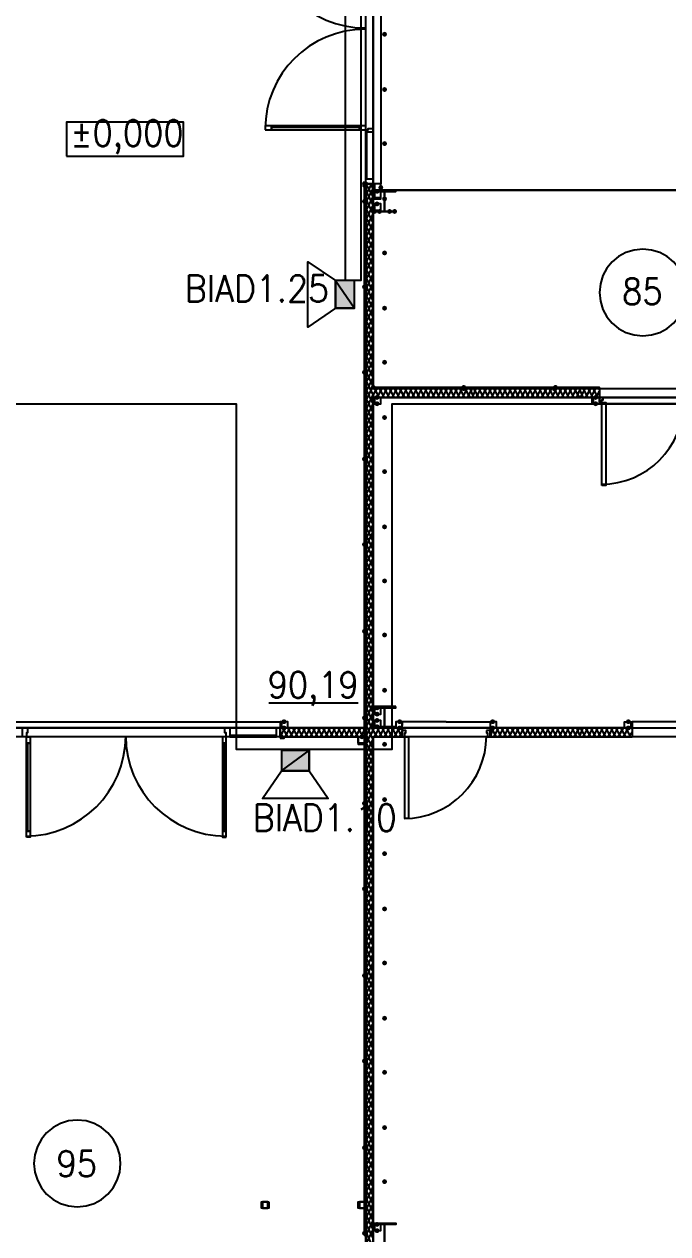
# Model space of a CAD drawing. Header units: millimetres. Extents: x 0 to 420, y 0 to 297.
# Drawn here: x 243.77 to 265.45, y 121.86 to 162.6 of the extents above; entities that cross this region are included whole.
import ezdxf

# ---------------------------------------------------------------- set-up
doc = ezdxf.new("R2010")
doc.units = ezdxf.units.MM
doc.layers.get('0').update_dxf_attribs({"linetype": 'CONTINUOUS'})
doc.styles.get("Standard").update_dxf_attribs({"font": 'STANDARD'})

msp = doc.modelspace()

# ---------------------------------------------------------------- hatches: boundary and pattern name
at = {"true_color": 0x000007}
for points in [[(255.989667, 162.263667), (255.964796, 162.203871), (255.905, 162.179), (255.845204, 162.203871), (255.820333, 162.263667), (255.845204, 162.323462), (255.905, 162.348333), (255.964796, 162.323463)], [(255.989667, 160.401), (255.964796, 160.341204), (255.905, 160.316333), (255.845204, 160.341204), (255.820333, 160.401), (255.845204, 160.460796), (255.905, 160.485667), (255.964796, 160.460796)], [(255.989667, 158.580667), (255.964796, 158.520871), (255.905, 158.496), (255.845204, 158.520871), (255.820333, 158.580667), (255.845204, 158.640462), (255.905, 158.665333), (255.964796, 158.640463)], [(255.735667, 156.972), (255.710796, 156.912204), (255.651, 156.887333), (255.591204, 156.912204), (255.566333, 156.972), (255.591204, 157.031796), (255.651, 157.056667), (255.710796, 157.031796)], [(255.862667, 157.099), (255.837796, 157.039204), (255.778, 157.014333), (255.718204, 157.039204), (255.693333, 157.099), (255.718204, 157.158796), (255.778, 157.183667), (255.837796, 157.158796)], [(255.735667, 156.548667), (255.710796, 156.488871), (255.651, 156.464), (255.591204, 156.488871), (255.566333, 156.548667), (255.591204, 156.608462), (255.651, 156.633333), (255.710796, 156.608463)], [(255.989667, 156.718), (255.964796, 156.658204), (255.905, 156.633333), (255.845204, 156.658204), (255.820333, 156.718), (255.845204, 156.777796), (255.905, 156.802667), (255.964796, 156.777796)], [(255.651, 156.294667), (255.626129, 156.234871), (255.566333, 156.21), (255.506538, 156.234871), (255.481667, 156.294667), (255.506537, 156.354462), (255.566333, 156.379333), (255.626129, 156.354463)], [(255.820333, 156.294667), (255.795462, 156.234871), (255.735667, 156.21), (255.675871, 156.234871), (255.651, 156.294667), (255.675871, 156.354462), (255.735667, 156.379333), (255.795462, 156.354463)], [(256.159, 156.294667), (256.134129, 156.234871), (256.074333, 156.21), (256.014537, 156.234871), (255.989667, 156.294667), (256.014537, 156.354462), (256.074333, 156.379333), (256.134129, 156.354463)], [(256.328333, 156.294667), (256.303463, 156.234871), (256.243667, 156.21), (256.183871, 156.234871), (256.159, 156.294667), (256.183871, 156.354462), (256.243667, 156.379333), (256.303462, 156.354463)], [(255.989667, 154.897667), (255.964796, 154.837871), (255.905, 154.813), (255.845204, 154.837871), (255.820333, 154.897667), (255.845204, 154.957462), (255.905, 154.982333), (255.964796, 154.957463)], [(255.989667, 153.035), (255.964796, 152.975204), (255.905, 152.950333), (255.845204, 152.975204), (255.820333, 153.035), (255.845204, 153.094796), (255.905, 153.119667), (255.964796, 153.094796)], [(255.989667, 151.214667), (255.964796, 151.154871), (255.905, 151.13), (255.845204, 151.154871), (255.820333, 151.214667), (255.845204, 151.274462), (255.905, 151.299333), (255.964796, 151.274463)], [(255.735667, 150.029333), (255.710796, 149.969538), (255.651, 149.944667), (255.591204, 149.969538), (255.566333, 150.029333), (255.591204, 150.089129), (255.651, 150.114), (255.710796, 150.089129)], [(263.101667, 150.029333), (263.076796, 149.969538), (263.017, 149.944667), (262.957204, 149.969538), (262.932333, 150.029333), (262.957204, 150.089129), (263.017, 150.114), (263.076796, 150.089129)], [(255.735667, 149.817667), (255.710796, 149.757871), (255.651, 149.733), (255.591204, 149.757871), (255.566333, 149.817667), (255.591204, 149.877462), (255.651, 149.902333), (255.710796, 149.877463)], [(263.101667, 149.817667), (263.076796, 149.757871), (263.017, 149.733), (262.957204, 149.757871), (262.932333, 149.817667), (262.957204, 149.877462), (263.017, 149.902333), (263.076796, 149.877463)], [(255.989667, 149.352), (255.964796, 149.292204), (255.905, 149.267333), (255.845204, 149.292204), (255.820333, 149.352), (255.845204, 149.411796), (255.905, 149.436667), (255.964796, 149.411796)], [(255.989667, 147.531667), (255.964796, 147.471871), (255.905, 147.447), (255.845204, 147.471871), (255.820333, 147.531667), (255.845204, 147.591462), (255.905, 147.616333), (255.964796, 147.591463)], [(255.989667, 145.669), (255.964796, 145.609204), (255.905, 145.584333), (255.845204, 145.609204), (255.820333, 145.669), (255.845204, 145.728796), (255.905, 145.753667), (255.964796, 145.728796)], [(255.989667, 143.848667), (255.964796, 143.788871), (255.905, 143.764), (255.845204, 143.788871), (255.820333, 143.848667), (255.845204, 143.908462), (255.905, 143.933333), (255.964796, 143.908463)], [(255.989667, 142.028333), (255.964796, 141.968537), (255.905, 141.943667), (255.845204, 141.968537), (255.820333, 142.028333), (255.845204, 142.088129), (255.905, 142.113), (255.964796, 142.088129)], [(255.989667, 140.165667), (255.964796, 140.105871), (255.905, 140.081), (255.845204, 140.105871), (255.820333, 140.165667), (255.845204, 140.225462), (255.905, 140.250333), (255.964796, 140.225463)], [(255.735667, 139.573), (255.710796, 139.513204), (255.651, 139.488333), (255.591204, 139.513204), (255.566333, 139.573), (255.591204, 139.632796), (255.651, 139.657667), (255.710796, 139.632796)], [(255.735667, 139.361333), (255.710796, 139.301537), (255.651, 139.276667), (255.591204, 139.301537), (255.566333, 139.361333), (255.591204, 139.421129), (255.651, 139.446), (255.710796, 139.421129)], [(252.603, 139.107333), (252.578129, 139.047537), (252.518333, 139.022667), (252.458537, 139.047537), (252.433667, 139.107333), (252.458537, 139.167129), (252.518333, 139.192), (252.578129, 139.167129)], [(252.603, 138.895667), (252.578129, 138.835871), (252.518333, 138.811), (252.458537, 138.835871), (252.433667, 138.895667), (252.458537, 138.955462), (252.518333, 138.980333), (252.578129, 138.955463)], [(255.735667, 139.149667), (255.710796, 139.089871), (255.651, 139.065), (255.591204, 139.089871), (255.566333, 139.149667), (255.591204, 139.209462), (255.651, 139.234333), (255.710796, 139.209463)], [(255.735667, 138.938), (255.710796, 138.878204), (255.651, 138.853333), (255.591204, 138.878204), (255.566333, 138.938), (255.591204, 138.997796), (255.651, 139.022667), (255.710796, 138.997796)], [(256.497667, 139.107333), (256.472796, 139.047537), (256.413, 139.022667), (256.353204, 139.047537), (256.328333, 139.107333), (256.353204, 139.167129), (256.413, 139.192), (256.472796, 139.167129)], [(256.497667, 138.895667), (256.472796, 138.835871), (256.413, 138.811), (256.353204, 138.835871), (256.328333, 138.895667), (256.353204, 138.955462), (256.413, 138.980333), (256.472796, 138.955463)], [(259.630333, 139.107333), (259.605462, 139.047537), (259.545667, 139.022667), (259.485871, 139.047537), (259.461, 139.107333), (259.485871, 139.167129), (259.545667, 139.192), (259.605462, 139.167129)], [(259.630333, 138.895667), (259.605462, 138.835871), (259.545667, 138.811), (259.485871, 138.835871), (259.461, 138.895667), (259.485871, 138.955462), (259.545667, 138.980333), (259.605462, 138.955463)], [(264.202333, 139.107333), (264.177462, 139.047537), (264.117667, 139.022667), (264.057871, 139.047537), (264.033, 139.107333), (264.057871, 139.167129), (264.117667, 139.192), (264.177462, 139.167129)], [(264.202333, 138.895667), (264.177462, 138.835871), (264.117667, 138.811), (264.057871, 138.835871), (264.033, 138.895667), (264.057871, 138.955462), (264.117667, 138.980333), (264.177462, 138.955463)], [(255.227667, 138.599333), (255.202796, 138.539537), (255.143, 138.514667), (255.083204, 138.539537), (255.058333, 138.599333), (255.083204, 138.659129), (255.143, 138.684), (255.202796, 138.659129)], [(255.354667, 138.599333), (255.329796, 138.539537), (255.27, 138.514667), (255.210204, 138.539537), (255.185333, 138.599333), (255.210204, 138.659129), (255.27, 138.684), (255.329796, 138.659129)], [(255.989667, 138.345333), (255.964796, 138.285537), (255.905, 138.260667), (255.845204, 138.285537), (255.820333, 138.345333), (255.845204, 138.405129), (255.905, 138.43), (255.964796, 138.405129)], [(255.989667, 136.482667), (255.964796, 136.422871), (255.905, 136.398), (255.845204, 136.422871), (255.820333, 136.482667), (255.845204, 136.542462), (255.905, 136.567333), (255.964796, 136.542463)], [(255.989667, 134.662333), (255.964796, 134.602537), (255.905, 134.577667), (255.845204, 134.602537), (255.820333, 134.662333), (255.845204, 134.722129), (255.905, 134.747), (255.964796, 134.722129)], [(255.989667, 132.799667), (255.964796, 132.739871), (255.905, 132.715), (255.845204, 132.739871), (255.820333, 132.799667), (255.845204, 132.859462), (255.905, 132.884333), (255.964796, 132.859463)], [(255.989667, 130.979333), (255.964796, 130.919537), (255.905, 130.894667), (255.845204, 130.919537), (255.820333, 130.979333), (255.845204, 131.039129), (255.905, 131.064), (255.964796, 131.039129)], [(255.989667, 129.116667), (255.964796, 129.056871), (255.905, 129.032), (255.845204, 129.056871), (255.820333, 129.116667), (255.845204, 129.176462), (255.905, 129.201333), (255.964796, 129.176463)], [(255.989667, 127.296333), (255.964796, 127.236538), (255.905, 127.211667), (255.845204, 127.236538), (255.820333, 127.296333), (255.845204, 127.356129), (255.905, 127.381), (255.964796, 127.356129)], [(255.989667, 125.433667), (255.964796, 125.373871), (255.905, 125.349), (255.845204, 125.373871), (255.820333, 125.433667), (255.845204, 125.493462), (255.905, 125.518333), (255.964796, 125.493463)], [(255.989667, 123.613333), (255.964796, 123.553538), (255.905, 123.528667), (255.845204, 123.553538), (255.820333, 123.613333), (255.845204, 123.673129), (255.905, 123.698), (255.964796, 123.673129)], [(255.735667, 122.174), (255.710796, 122.114204), (255.651, 122.089333), (255.591204, 122.114204), (255.566333, 122.174), (255.591204, 122.233796), (255.651, 122.258667), (255.710796, 122.233796)], [(255.735667, 121.962333), (255.710796, 121.902537), (255.651, 121.877667), (255.591204, 121.902537), (255.566333, 121.962333), (255.591204, 122.022129), (255.651, 122.047), (255.710796, 122.022129)]]:
    msp.add_hatch(color=0, dxfattribs=at).paths.add_polyline_path(points, flags=0)
at = {"true_color": 0x0000fe}
for points in [[(255.312333, 157.226), (255.287463, 157.166204), (255.227667, 157.141333), (255.167871, 157.166204), (255.143, 157.226), (255.167871, 157.285796), (255.227667, 157.310667), (255.287462, 157.285796)], [(255.354667, 157.226), (255.329796, 157.166204), (255.27, 157.141333), (255.210204, 157.166204), (255.185333, 157.226), (255.210204, 157.285796), (255.27, 157.310667), (255.329796, 157.285796)], [(255.354667, 157.226), (255.329796, 157.166204), (255.27, 157.141333), (255.210204, 157.166204), (255.185333, 157.226), (255.210204, 157.285796), (255.27, 157.310667), (255.329796, 157.285796)], [(255.312333, 156.633333), (255.287463, 156.573537), (255.227667, 156.548667), (255.167871, 156.573537), (255.143, 156.633333), (255.167871, 156.693129), (255.227667, 156.718), (255.287462, 156.693129)], [(255.354667, 156.633333), (255.329796, 156.573537), (255.27, 156.548667), (255.210204, 156.573537), (255.185333, 156.633333), (255.210204, 156.693129), (255.27, 156.718), (255.329796, 156.693129)], [(255.354667, 156.633333), (255.329796, 156.573537), (255.27, 156.548667), (255.210204, 156.573537), (255.185333, 156.633333), (255.210204, 156.693129), (255.27, 156.718), (255.329796, 156.693129)], [(255.312333, 153.754667), (255.287463, 153.694871), (255.227667, 153.67), (255.167871, 153.694871), (255.143, 153.754667), (255.167871, 153.814462), (255.227667, 153.839333), (255.287462, 153.814463)], [(255.354667, 153.712333), (255.329796, 153.652537), (255.27, 153.627667), (255.210204, 153.652537), (255.185333, 153.712333), (255.210204, 153.772129), (255.27, 153.797), (255.329796, 153.772129)], [(255.312333, 150.876), (255.287463, 150.816204), (255.227667, 150.791333), (255.167871, 150.816204), (255.143, 150.876), (255.167871, 150.935796), (255.227667, 150.960667), (255.287462, 150.935796)], [(255.354667, 150.833667), (255.329796, 150.773871), (255.27, 150.749), (255.210204, 150.773871), (255.185333, 150.833667), (255.210204, 150.893462), (255.27, 150.918333), (255.329796, 150.893463)], [(255.608667, 150.368), (255.583796, 150.308204), (255.524, 150.283333), (255.464204, 150.308204), (255.439333, 150.368), (255.464204, 150.427796), (255.524, 150.452667), (255.583796, 150.427796)], [(258.656667, 150.368), (258.631796, 150.308204), (258.572, 150.283333), (258.512204, 150.308204), (258.487333, 150.368), (258.512204, 150.427796), (258.572, 150.452667), (258.631796, 150.427796)], [(258.656667, 150.325667), (258.631796, 150.265871), (258.572, 150.241), (258.512204, 150.265871), (258.487333, 150.325667), (258.512204, 150.385462), (258.572, 150.410333), (258.631796, 150.385463)], [(261.704667, 150.325667), (261.679796, 150.265871), (261.62, 150.241), (261.560204, 150.265871), (261.535333, 150.325667), (261.560204, 150.385462), (261.62, 150.410333), (261.679796, 150.385463)], [(261.747, 150.368), (261.722129, 150.308204), (261.662333, 150.283333), (261.602538, 150.308204), (261.577667, 150.368), (261.602537, 150.427796), (261.662333, 150.452667), (261.722129, 150.427796)], [(255.312333, 147.955), (255.287463, 147.895204), (255.227667, 147.870333), (255.167871, 147.895204), (255.143, 147.955), (255.167871, 148.014796), (255.227667, 148.039667), (255.287462, 148.014796)], [(255.354667, 147.912667), (255.329796, 147.852871), (255.27, 147.828), (255.210204, 147.852871), (255.185333, 147.912667), (255.210204, 147.972462), (255.27, 147.997333), (255.329796, 147.972463)], [(255.312333, 145.076333), (255.287463, 145.016537), (255.227667, 144.991667), (255.167871, 145.016537), (255.143, 145.076333), (255.167871, 145.136129), (255.227667, 145.161), (255.287462, 145.136129)], [(255.354667, 145.034), (255.329796, 144.974204), (255.27, 144.949333), (255.210204, 144.974204), (255.185333, 145.034), (255.210204, 145.093796), (255.27, 145.118667), (255.329796, 145.093796)], [(255.312333, 142.155333), (255.287463, 142.095537), (255.227667, 142.070667), (255.167871, 142.095537), (255.143, 142.155333), (255.167871, 142.215129), (255.227667, 142.24), (255.287462, 142.215129)], [(255.354667, 142.113), (255.329796, 142.053204), (255.27, 142.028333), (255.210204, 142.053204), (255.185333, 142.113), (255.210204, 142.172796), (255.27, 142.197667), (255.329796, 142.172796)], [(255.312333, 139.234333), (255.287463, 139.174537), (255.227667, 139.149667), (255.167871, 139.174537), (255.143, 139.234333), (255.167871, 139.294129), (255.227667, 139.319), (255.287462, 139.294129)], [(255.354667, 139.234333), (255.329796, 139.174537), (255.27, 139.149667), (255.210204, 139.174537), (255.185333, 139.234333), (255.210204, 139.294129), (255.27, 139.319), (255.329796, 139.294129)], [(255.354667, 139.234333), (255.329796, 139.174537), (255.27, 139.149667), (255.210204, 139.174537), (255.185333, 139.234333), (255.210204, 139.294129), (255.27, 139.319), (255.329796, 139.294129)], [(255.312333, 136.355667), (255.287463, 136.295871), (255.227667, 136.271), (255.167871, 136.295871), (255.143, 136.355667), (255.167871, 136.415462), (255.227667, 136.440333), (255.287462, 136.415463)], [(255.354667, 136.355667), (255.329796, 136.295871), (255.27, 136.271), (255.210204, 136.295871), (255.185333, 136.355667), (255.210204, 136.415462), (255.27, 136.440333), (255.329796, 136.415463)], [(255.312333, 133.477), (255.287463, 133.417204), (255.227667, 133.392333), (255.167871, 133.417204), (255.143, 133.477), (255.167871, 133.536796), (255.227667, 133.561667), (255.287462, 133.536796)], [(255.354667, 133.434667), (255.329796, 133.374871), (255.27, 133.35), (255.210204, 133.374871), (255.185333, 133.434667), (255.210204, 133.494462), (255.27, 133.519333), (255.329796, 133.494463)], [(255.312333, 130.556), (255.287463, 130.496204), (255.227667, 130.471333), (255.167871, 130.496204), (255.143, 130.556), (255.167871, 130.615796), (255.227667, 130.640667), (255.287462, 130.615796)], [(255.354667, 130.556), (255.329796, 130.496204), (255.27, 130.471333), (255.210204, 130.496204), (255.185333, 130.556), (255.210204, 130.615796), (255.27, 130.640667), (255.329796, 130.615796)], [(255.312333, 127.677333), (255.287463, 127.617537), (255.227667, 127.592667), (255.167871, 127.617537), (255.143, 127.677333), (255.167871, 127.737129), (255.227667, 127.762), (255.287462, 127.737129)], [(255.354667, 127.635), (255.329796, 127.575204), (255.27, 127.550333), (255.210204, 127.575204), (255.185333, 127.635), (255.210204, 127.694796), (255.27, 127.719667), (255.329796, 127.694796)], [(255.312333, 124.756333), (255.287463, 124.696537), (255.227667, 124.671667), (255.167871, 124.696537), (255.143, 124.756333), (255.167871, 124.816129), (255.227667, 124.841), (255.287462, 124.816129)], [(255.354667, 124.756333), (255.329796, 124.696537), (255.27, 124.671667), (255.210204, 124.696537), (255.185333, 124.756333), (255.210204, 124.816129), (255.27, 124.841), (255.329796, 124.816129)], [(255.312333, 121.877667), (255.287463, 121.817871), (255.227667, 121.793), (255.167871, 121.817871), (255.143, 121.877667), (255.167871, 121.937462), (255.227667, 121.962333), (255.287462, 121.937463)], [(255.354667, 121.835333), (255.329796, 121.775538), (255.27, 121.750667), (255.210204, 121.775538), (255.185333, 121.835333), (255.210204, 121.895129), (255.27, 121.92), (255.329796, 121.895129)], [(255.354667, 121.835333), (255.329796, 121.775538), (255.27, 121.750667), (255.210204, 121.775538), (255.185333, 121.835333), (255.210204, 121.895129), (255.27, 121.92), (255.329796, 121.895129)]]:
    msp.add_hatch(color=0, dxfattribs=at).paths.add_polyline_path(points, flags=0)
at = {"true_color": 0x000007}
h = msp.add_hatch(color=0, dxfattribs=at)
h.paths.add_polyline_path([(255.27, 157.226), (255.227667, 157.226), (255.27, 156.633333)], flags=0)
h.paths.add_polyline_path([(255.227667, 157.226), (255.27, 156.633333), (255.227667, 156.633333)], flags=0)
h = msp.add_hatch(color=0, dxfattribs=at)
h.paths.add_polyline_path([(255.27, 156.633333), (255.227667, 156.633333), (255.27, 139.234333)], flags=0)
h.paths.add_polyline_path([(255.227667, 156.633333), (255.27, 139.234333), (255.227667, 139.234333)], flags=0)
at = {"true_color": 0x000052}
h = msp.add_hatch(color=0, dxfattribs=at)
h.paths.add_polyline_path([(254.254001, 153.034999), (254.254001, 153.966333), (254.889001, 153.034999)], flags=0)
h.paths.add_polyline_path([(254.254001, 153.966333), (254.889001, 153.034999), (254.889001, 153.966333)], flags=0)
at = {"true_color": 0x000007}
h = msp.add_hatch(color=0, dxfattribs=at)
h.paths.add_polyline_path([(263.144, 150.368), (255.524, 150.368), (263.144, 150.325667)], flags=0)
h.paths.add_polyline_path([(255.524, 150.368), (263.144, 150.325667), (255.524, 150.325667)], flags=0)
h = msp.add_hatch(color=0, dxfattribs=at)
h.paths.add_polyline_path([(255.27, 139.234333), (255.227667, 139.234333), (255.27, 121.877667)], flags=0)
h.paths.add_polyline_path([(255.227667, 139.234333), (255.27, 121.877667), (255.227667, 121.877667)], flags=0)
at = {"true_color": 0x000052}
h = msp.add_hatch(color=0, dxfattribs=at)
h.paths.add_polyline_path([(253.365001, 137.456333), (252.433667, 137.456333), (253.365001, 138.133666)], flags=0)
h.paths.add_polyline_path([(252.433667, 137.456333), (253.365001, 138.133666), (252.433667, 138.133666)], flags=0)

# ---------------------------------------------------------------- linework, layer by layer
at = {"color": 0, "true_color": 0x000005}
msp.add_lwpolyline([(227.711001, 149.817666), (250.909667, 149.817666), (250.909667, 138.175999), (252.899334, 138.175999), (252.899334, 138.133666), (252.899334, 138.175999), (256.159001, 138.175999), (256.159001, 149.817666), (373.168334, 149.817666), (373.168334, 175.048333), (260.773334, 175.048333), (255.100667, 175.048333), (255.100667, 153.966333), (254.889001, 153.966333), (254.592667, 153.966333), (254.592667, 186.393666), (253.830667, 186.393666), (238.633001, 186.393666), (238.633001, 175.048333), (226.737334, 175.048333), (122.343335, 175.048333)], dxfattribs=at)
at = {"color": 0, "true_color": 0x000008}
for points in [[(255.27, 185.970333), (239.183333, 185.970333), (239.183333, 138.895667), (255.27, 138.895667)], [(255.524, 157.014333), (376.978333, 157.014333), (376.978333, 167.851667), (255.524, 167.851667)], [(239.183333, 104.097667), (255.27, 104.097667), (255.27, 138.599333), (242.654667, 138.599333), (242.654667, 129.667), (239.183333, 129.667)]]:
    msp.add_lwpolyline(points, close=True, dxfattribs=at)
at = {"color": 0, "true_color": 0x000007}
for points in [[(255.524, 162.433), (255.524, 167.64), (255.651, 167.64)], [(255.651, 167.64), (255.778, 167.64), (255.778, 162.433)], [(251.883333, 165.840833), (251.900709, 165.496728), (251.951708, 165.162563), (252.034638, 164.840031), (252.147809, 164.530822), (252.289528, 164.236629), (252.458104, 163.959144), (252.651845, 163.700056), (252.86906, 163.46106), (253.108056, 163.243845), (253.367144, 163.050104), (253.644629, 162.881528), (253.938822, 162.739809), (254.248031, 162.626638), (254.570563, 162.543708), (254.904728, 162.492709), (255.248833, 162.475333)], [(255.248833, 162.433), (254.904728, 162.415624), (254.570563, 162.364626), (254.248031, 162.281695), (253.938822, 162.168524), (253.644629, 162.026805), (253.367144, 161.85823), (253.108056, 161.664488), (252.86906, 161.447274), (252.651845, 161.208277), (252.458104, 160.94919), (252.289528, 160.671704), (252.147809, 160.377511), (252.034638, 160.068302), (251.951708, 159.74577), (251.900709, 159.411605), (251.883333, 159.0675)], [(255.651, 157.226), (255.524, 157.226), (255.524, 162.433)], [(255.778, 162.433), (255.778, 157.226), (255.651, 157.226)], [(252.095, 159.131), (255.058333, 159.131)], [(255.312333, 157.395333), (255.312333, 158.961667)], [(255.524, 157.395333), (255.524, 158.961667)], [(255.27, 157.226), (255.27, 156.633333), (255.227667, 157.226), (255.227667, 156.633333)], [(255.27, 157.141333), (255.312333, 157.226)], [(255.27, 156.845), (255.481667, 157.226)], [(255.524, 156.802667), (255.27, 157.226)], [(255.524, 157.226), (255.27, 157.226), (255.27, 157.141333)], [(255.27, 157.226), (255.27, 138.895667)], [(255.27, 156.591), (255.524, 157.056667)], [(255.524, 156.506333), (255.27, 157.014333)], [(255.524, 157.056667), (255.439333, 157.226)], [(255.524, 150.325667), (255.524, 157.226)], [(255.566333, 157.099), (255.524, 157.099)], [(255.566333, 157.014333), (255.566333, 156.972)], [(255.735667, 157.014333), (255.735667, 156.972)], [(255.905, 157.014333), (255.905, 156.294667)], [(256.074333, 157.014333), (256.074333, 156.972)], [(256.243667, 157.014333), (256.243667, 156.972)], [(255.27, 156.633333), (255.27, 139.234333), (255.227667, 156.633333), (255.227667, 139.234333)], [(255.27, 156.294667), (255.524, 156.802667)], [(255.524, 156.21), (255.27, 156.718)], [(255.27, 155.998333), (255.524, 156.506333)], [(255.651, 156.760333), (255.651, 156.718)], [(255.524, 155.913667), (255.27, 156.421667)], [(255.27, 155.702), (255.524, 156.21)], [(255.524, 155.617333), (255.27, 156.125333)], [(255.651, 156.337), (255.651, 156.294667)], [(255.27, 155.405667), (255.524, 155.913667)], [(255.524, 155.321), (255.27, 155.829)], [(255.27, 155.109333), (255.524, 155.617333)], [(255.524, 155.024667), (255.27, 155.532667)], [(255.27, 154.813), (255.524, 155.321)], [(255.524, 154.770667), (255.27, 155.236333)], [(255.27, 154.559), (255.524, 155.024667)], [(255.524, 154.474333), (255.27, 154.982333)], [(266.065, 153.564167), (266.035328, 153.85851), (265.950228, 154.132662), (265.815572, 154.380749), (265.637232, 154.596899), (265.421083, 154.775238), (265.172996, 154.909894), (264.898844, 154.994995), (264.6045, 155.024667), (264.310156, 154.994995), (264.036004, 154.909894), (263.787917, 154.775238), (263.571768, 154.596899), (263.393428, 154.380749), (263.258772, 154.132662), (263.173672, 153.85851), (263.144, 153.564167)], [(255.27, 154.262667), (255.524, 154.770667)], [(255.524, 154.178), (255.27, 154.686)], [(255.27, 153.966333), (255.524, 154.474333)], [(255.524, 153.881667), (255.27, 154.389667)], [(255.27, 153.67), (255.524, 154.178)], [(255.524, 153.585333), (255.27, 154.093333)], [(255.27, 153.373667), (255.524, 153.881667)], [(255.524, 153.289), (255.27, 153.797)], [(255.27, 153.077333), (255.524, 153.585333)], [(255.524, 153.035), (255.27, 153.500667)], [(255.27, 152.823333), (255.524, 153.289)], [(255.524, 152.738667), (255.27, 153.246667)], [(263.144, 153.564167), (263.173672, 153.269823), (263.258772, 152.995671), (263.393428, 152.747584), (263.571768, 152.531434), (263.787917, 152.353095), (264.036004, 152.218439), (264.310156, 152.133339), (264.6045, 152.103667), (264.898844, 152.133339), (265.172996, 152.218439), (265.421083, 152.353095), (265.637232, 152.531434), (265.815572, 152.747584), (265.950228, 152.995671), (266.035328, 153.269823), (266.065, 153.564167)], [(255.27, 152.527), (255.524, 153.035)], [(255.524, 152.442333), (255.27, 152.950333)], [(255.27, 152.230667), (255.524, 152.738667)], [(255.524, 152.146), (255.27, 152.654)], [(255.27, 151.934333), (255.524, 152.442333)], [(255.524, 151.849667), (255.27, 152.357667)], [(255.27, 151.638), (255.524, 152.146)], [(255.524, 151.553333), (255.27, 152.061333)], [(255.27, 151.341667), (255.524, 151.849667)], [(255.524, 151.257), (255.27, 151.765)], [(255.27, 151.045333), (255.524, 151.553333)], [(255.524, 151.003), (255.27, 151.468667)], [(255.27, 150.791333), (255.524, 151.257)], [(255.524, 150.706667), (255.27, 151.214667)], [(255.27, 150.495), (255.524, 151.003)], [(255.524, 150.410333), (255.27, 150.918333)], [(255.27, 150.198667), (255.524, 150.706667)], [(255.524, 150.114), (255.27, 150.622)], [(255.27, 149.902333), (255.524, 150.410333)], [(263.144, 150.368), (255.524, 150.368), (263.144, 150.368), (255.524, 150.325667)], [(255.524, 149.817667), (255.27, 150.325667)], [(255.27, 149.606), (255.524, 150.114)], [(255.524, 149.521333), (255.27, 150.029333)], [(255.524, 150.114), (255.651, 150.325667)], [(263.144, 150.325667), (255.524, 150.325667)], [(255.566333, 150.029333), (255.524, 150.114)], [(255.524, 138.895667), (255.524, 150.029333)], [(255.524, 150.029333), (263.144, 150.029333)], [(255.735667, 150.029333), (255.566333, 150.325667)], [(255.651, 150.029333), (255.820333, 150.325667)], [(255.905, 150.029333), (255.735667, 150.325667)], [(255.820333, 150.029333), (255.989667, 150.325667)], [(256.074333, 150.029333), (255.905, 150.325667)], [(255.989667, 150.029333), (256.159, 150.325667)], [(256.243667, 150.029333), (256.074333, 150.325667)], [(256.159, 150.029333), (256.328333, 150.325667)], [(256.413, 150.029333), (256.243667, 150.325667)], [(256.328333, 150.029333), (256.497667, 150.325667)], [(256.582333, 150.029333), (256.413, 150.325667)], [(256.497667, 150.029333), (256.667, 150.325667)], [(256.751667, 150.029333), (256.582333, 150.325667)], [(256.667, 150.029333), (256.836333, 150.325667)], [(256.921, 150.029333), (256.751667, 150.325667)], [(256.836333, 150.029333), (257.005667, 150.325667)], [(257.090333, 150.029333), (256.921, 150.325667)], [(257.005667, 150.029333), (257.175, 150.325667)], [(257.259667, 150.029333), (257.090333, 150.325667)], [(257.175, 150.029333), (257.344333, 150.325667)], [(257.429, 150.029333), (257.259667, 150.325667)], [(257.344333, 150.029333), (257.513667, 150.325667)], [(257.598333, 150.029333), (257.429, 150.325667)], [(257.513667, 150.029333), (257.683, 150.325667)], [(257.767667, 150.029333), (257.598333, 150.325667)], [(257.683, 150.029333), (257.852333, 150.325667)], [(257.937, 150.029333), (257.767667, 150.325667)], [(257.852333, 150.029333), (258.021667, 150.325667)], [(258.106333, 150.029333), (257.937, 150.325667)], [(258.021667, 150.029333), (258.191, 150.325667)], [(258.275667, 150.029333), (258.106333, 150.325667)], [(258.191, 150.029333), (258.360333, 150.325667)], [(258.445, 150.029333), (258.275667, 150.325667)], [(258.360333, 150.029333), (258.529667, 150.325667)], [(258.614333, 150.029333), (258.445, 150.325667)], [(258.529667, 150.029333), (258.699, 150.325667)], [(258.783667, 150.029333), (258.614333, 150.325667)], [(258.699, 150.029333), (258.868333, 150.325667)], [(258.910667, 150.029333), (258.783667, 150.325667)], [(258.868333, 150.029333), (258.995333, 150.325667)], [(259.08, 150.029333), (258.910667, 150.325667)], [(258.995333, 150.029333), (259.164667, 150.325667)], [(259.249333, 150.029333), (259.08, 150.325667)], [(259.164667, 150.029333), (259.334, 150.325667)], [(259.418667, 150.029333), (259.249333, 150.325667)], [(259.334, 150.029333), (259.503333, 150.325667)], [(259.588, 150.029333), (259.418667, 150.325667)], [(259.503333, 150.029333), (259.672667, 150.325667)], [(259.757333, 150.029333), (259.588, 150.325667)], [(259.672667, 150.029333), (259.842, 150.325667)], [(259.926667, 150.029333), (259.757333, 150.325667)], [(259.842, 150.029333), (260.011333, 150.325667)], [(260.096, 150.029333), (259.926667, 150.325667)], [(260.011333, 150.029333), (260.180667, 150.325667)], [(260.265333, 150.029333), (260.096, 150.325667)], [(260.180667, 150.029333), (260.35, 150.325667)], [(260.434667, 150.029333), (260.265333, 150.325667)], [(260.35, 150.029333), (260.519333, 150.325667)], [(260.604, 150.029333), (260.434667, 150.325667)], [(260.519333, 150.029333), (260.688667, 150.325667)], [(260.773333, 150.029333), (260.604, 150.325667)], [(260.688667, 150.029333), (260.858, 150.325667)], [(260.942667, 150.029333), (260.773333, 150.325667)], [(260.858, 150.029333), (261.027333, 150.325667)], [(261.112, 150.029333), (260.942667, 150.325667)], [(261.027333, 150.029333), (261.196667, 150.325667)], [(261.281333, 150.029333), (261.112, 150.325667)], [(261.196667, 150.029333), (261.366, 150.325667)], [(261.450667, 150.029333), (261.281333, 150.325667)], [(261.366, 150.029333), (261.535333, 150.325667)], [(261.62, 150.029333), (261.450667, 150.325667)], [(261.535333, 150.029333), (261.704667, 150.325667)], [(261.789333, 150.029333), (261.62, 150.325667)], [(261.704667, 150.029333), (261.874, 150.325667)], [(261.958667, 150.029333), (261.789333, 150.325667)], [(261.874, 150.029333), (262.043333, 150.325667)], [(262.128, 150.029333), (261.958667, 150.325667)], [(262.043333, 150.029333), (262.212667, 150.325667)], [(262.297333, 150.029333), (262.128, 150.325667)], [(262.212667, 150.029333), (262.382, 150.325667)], [(262.466667, 150.029333), (262.297333, 150.325667)], [(262.382, 150.029333), (262.509, 150.325667)], [(262.593667, 150.029333), (262.466667, 150.325667)], [(262.509, 150.029333), (262.678333, 150.325667)], [(262.763, 150.029333), (262.593667, 150.325667)], [(262.678333, 150.029333), (262.847667, 150.325667)], [(262.932333, 150.029333), (262.763, 150.325667)], [(262.847667, 150.029333), (263.017, 150.325667)], [(263.101667, 150.029333), (262.932333, 150.325667)], [(263.017, 150.029333), (263.144, 150.241)], [(263.144, 150.283333), (263.101667, 150.325667)], [(263.144, 150.325667), (263.144, 150.029333)], [(263.144, 150.325667), (263.144, 150.029333)], [(263.144, 149.944667), (263.144, 150.029333), (264.583333, 150.029333)], [(264.583333, 150.029333), (266.065, 150.029333), (266.065, 149.944667)], [(255.27, 149.309667), (255.524, 149.817667)], [(255.524, 149.225), (255.27, 149.733)], [(264.583333, 149.817667), (263.144, 149.817667), (263.144, 149.944667)], [(263.2075, 147.108333), (263.491009, 147.122649), (263.766327, 147.164667), (264.032061, 147.232993), (264.286818, 147.326234), (264.529204, 147.442996), (264.757824, 147.581886), (264.971286, 147.741509), (265.168195, 147.920472), (265.347158, 148.117381), (265.506781, 148.330843), (265.64567, 148.559463), (265.762432, 148.801849), (265.855674, 149.056605), (265.924, 149.32234), (265.966018, 149.597658), (265.980333, 149.881167)], [(266.065, 149.944667), (266.065, 149.817667), (264.583333, 149.817667)], [(255.27, 149.055667), (255.524, 149.521333)], [(255.524, 148.971), (255.27, 149.479)], [(255.27, 148.759333), (255.524, 149.267333)], [(255.524, 148.674667), (255.27, 149.182667)], [(255.27, 148.463), (255.524, 148.971)], [(255.524, 148.378333), (255.27, 148.886333)], [(255.27, 148.166667), (255.524, 148.674667)], [(255.524, 148.082), (255.27, 148.59)], [(255.27, 147.870333), (255.524, 148.378333)], [(255.524, 147.785667), (255.27, 148.293667)], [(255.27, 147.574), (255.524, 148.082)], [(255.524, 147.489333), (255.27, 147.997333)], [(255.27, 147.277667), (255.524, 147.785667)], [(255.524, 147.235333), (255.27, 147.701)], [(255.27, 147.023667), (255.524, 147.489333)], [(255.524, 146.939), (255.27, 147.447)], [(255.27, 146.727333), (255.524, 147.235333)], [(255.524, 146.642667), (255.27, 147.150667)], [(255.27, 146.431), (255.524, 146.939)], [(255.524, 146.346333), (255.27, 146.854333)], [(255.27, 146.134667), (255.524, 146.642667)], [(255.524, 146.05), (255.27, 146.558)], [(255.27, 145.838333), (255.524, 146.346333)], [(255.524, 145.753667), (255.27, 146.261667)], [(255.27, 145.542), (255.524, 146.05)], [(255.524, 145.457333), (255.27, 145.965333)], [(255.27, 145.245667), (255.524, 145.753667)], [(255.524, 145.203333), (255.27, 145.669)], [(255.27, 144.991667), (255.524, 145.499667)], [(255.524, 144.907), (255.27, 145.415)], [(255.27, 144.695333), (255.524, 145.203333)], [(255.524, 144.610667), (255.27, 145.118667)], [(255.27, 144.399), (255.524, 144.907)], [(255.524, 144.314333), (255.27, 144.822333)], [(255.27, 144.102667), (255.524, 144.610667)], [(255.524, 144.018), (255.27, 144.526)], [(255.27, 143.806333), (255.524, 144.314333)], [(255.524, 143.721667), (255.27, 144.229667)], [(255.27, 143.51), (255.524, 144.018)], [(255.524, 143.467667), (255.27, 143.933333)], [(255.27, 143.256), (255.524, 143.721667)], [(255.524, 143.171333), (255.27, 143.679333)], [(255.27, 142.959667), (255.524, 143.467667)], [(255.524, 142.875), (255.27, 143.383)], [(255.27, 142.663333), (255.524, 143.171333)], [(255.524, 142.578667), (255.27, 143.086667)], [(255.27, 142.367), (255.524, 142.875)], [(255.524, 142.282333), (255.27, 142.790333)], [(255.27, 142.070667), (255.524, 142.578667)], [(255.524, 141.986), (255.27, 142.494)], [(255.27, 141.774333), (255.524, 142.282333)], [(255.524, 141.689667), (255.27, 142.197667)], [(255.27, 141.478), (255.524, 141.986)], [(255.524, 141.435667), (255.27, 141.901333)], [(255.27, 141.224), (255.524, 141.689667)], [(255.524, 141.139333), (255.27, 141.647333)], [(255.27, 140.927667), (255.524, 141.435667)], [(255.524, 140.843), (255.27, 141.351)], [(255.27, 140.631333), (255.524, 141.139333)], [(255.524, 140.546667), (255.27, 141.054667)], [(255.27, 140.335), (255.524, 140.843)], [(255.524, 140.250333), (255.27, 140.758333)], [(255.27, 140.038667), (255.524, 140.546667)], [(255.524, 139.954), (255.27, 140.462)], [(255.27, 139.742333), (255.524, 140.250333)], [(255.524, 139.7), (255.27, 140.165667)], [(255.27, 139.488333), (255.524, 139.954)], [(255.524, 139.403667), (255.27, 139.911667)], [(252.010333, 139.742333), (255.016, 139.742333)], [(255.27, 139.192), (255.524, 139.7)], [(255.524, 139.107333), (255.27, 139.615333)], [(255.27, 138.895667), (255.524, 139.403667)], [(255.566333, 139.615333), (255.566333, 139.573)], [(255.735667, 139.615333), (255.735667, 139.573)], [(255.905, 139.615333), (255.905, 138.895667)], [(256.074333, 139.615333), (256.074333, 139.573)], [(256.243667, 139.615333), (256.243667, 139.573)], [(242.019667, 138.980333), (242.019667, 139.107333), (247.226667, 139.107333)], [(247.226667, 138.895667), (242.019667, 138.895667), (242.019667, 138.980333)], [(247.226667, 139.107333), (252.391333, 139.107333), (252.391333, 138.980333)], [(252.391333, 138.980333), (252.391333, 138.895667), (247.226667, 138.895667)], [(255.27, 139.234333), (255.27, 121.877667), (255.227667, 139.234333), (255.227667, 121.877667)], [(255.524, 138.811), (255.27, 139.319)], [(255.27, 138.599333), (255.524, 139.107333)], [(255.481667, 138.599333), (255.27, 139.022667)], [(257.979333, 139.107333), (256.497667, 139.107333), (256.286, 139.107333), (256.286, 138.895667), (256.497667, 138.895667), (256.497667, 139.107333), (256.286, 139.107333), (256.286, 138.895667), (256.497667, 138.895667), (256.497667, 139.107333), (256.497667, 138.980333)], [(257.979333, 138.895667), (256.497667, 138.895667), (256.497667, 138.980333)], [(257.979333, 139.107333), (259.461, 139.107333), (259.461, 138.980333)], [(259.461, 138.980333), (259.461, 138.895667), (257.979333, 138.895667)], [(266.403667, 139.107333), (264.244667, 139.107333), (264.244667, 138.980333)], [(264.244667, 138.980333), (264.244667, 138.895667), (266.403667, 138.895667)], [(243.818833, 135.255), (244.162939, 135.272376), (244.497103, 135.323374), (244.819636, 135.406305), (245.128844, 135.519476), (245.423037, 135.661195), (245.700523, 135.82977), (245.95961, 136.023512), (246.198607, 136.240726), (246.415822, 136.479723), (246.609563, 136.73881), (246.778139, 137.016296), (246.919858, 137.310489), (247.033028, 137.619698), (247.115959, 137.94223), (247.166958, 138.276395), (247.184333, 138.6205)], [(247.184333, 138.6205), (247.201709, 138.276395), (247.252708, 137.94223), (247.335638, 137.619698), (247.448809, 137.310489), (247.590528, 137.016296), (247.759104, 136.73881), (247.952845, 136.479723), (248.17006, 136.240726), (248.409056, 136.023512), (248.668144, 135.82977), (248.945629, 135.661195), (249.239822, 135.519476), (249.549031, 135.406305), (249.871563, 135.323374), (250.205728, 135.272376), (250.549833, 135.255)], [(252.264333, 138.895667), (250.698, 138.895667)], [(252.264333, 138.641667), (250.698, 138.641667)], [(252.391333, 138.599333), (252.560667, 138.895667)], [(252.391333, 138.895667), (252.391333, 138.599333), (252.518333, 138.599333)], [(255.27, 138.895667), (252.391333, 138.895667)], [(252.476, 138.599333), (252.391333, 138.726333)], [(252.391333, 138.599333), (255.27, 138.599333)], [(252.645333, 138.599333), (252.476, 138.895667)], [(252.560667, 138.599333), (252.73, 138.895667)], [(252.814667, 138.599333), (252.645333, 138.895667)], [(252.73, 138.599333), (252.899333, 138.895667)], [(252.984, 138.599333), (252.814667, 138.895667)], [(252.899333, 138.599333), (253.068667, 138.895667)], [(253.153333, 138.599333), (252.984, 138.895667)], [(253.068667, 138.599333), (253.238, 138.895667)], [(253.322667, 138.599333), (253.153333, 138.895667)], [(253.238, 138.599333), (253.407333, 138.895667)], [(253.492, 138.599333), (253.322667, 138.895667)], [(253.407333, 138.599333), (253.576667, 138.895667)], [(253.661333, 138.599333), (253.492, 138.895667)], [(253.576667, 138.599333), (253.746, 138.895667)], [(253.830667, 138.599333), (253.661333, 138.895667)], [(253.746, 138.599333), (253.915333, 138.895667)], [(254, 138.599333), (253.830667, 138.895667)], [(253.915333, 138.599333), (254.084667, 138.895667)], [(254.169333, 138.599333), (254, 138.895667)], [(254.084667, 138.599333), (254.254, 138.895667)], [(254.338667, 138.599333), (254.169333, 138.895667)], [(254.254, 138.599333), (254.423333, 138.895667)], [(254.508, 138.599333), (254.338667, 138.895667)], [(254.423333, 138.599333), (254.592667, 138.895667)], [(254.677333, 138.599333), (254.508, 138.895667)], [(254.592667, 138.599333), (254.762, 138.895667)], [(254.846667, 138.599333), (254.677333, 138.895667)], [(254.762, 138.599333), (254.931333, 138.895667)], [(255.016, 138.599333), (254.846667, 138.895667)], [(254.931333, 138.599333), (255.100667, 138.895667)], [(255.185333, 138.599333), (255.016, 138.895667)], [(255.100667, 138.599333), (255.27, 138.895667)], [(255.27, 138.726333), (255.185333, 138.895667)], [(255.312333, 138.599333), (255.27, 138.726333)], [(255.27, 138.303), (255.397, 138.599333)], [(255.27, 138.599333), (255.27, 104.097667)], [(255.524, 138.218333), (255.312333, 138.599333)], [(255.397, 138.599333), (255.524, 138.811)], [(255.524, 138.514667), (255.481667, 138.599333)], [(255.524, 138.811), (255.566333, 138.895667)], [(256.497667, 138.895667), (255.524, 138.895667)], [(255.651, 138.599333), (255.524, 138.811)], [(255.524, 104.097667), (255.524, 138.599333)], [(255.524, 138.599333), (256.497667, 138.599333)], [(255.566333, 138.938), (255.566333, 138.895667)], [(255.566333, 138.599333), (255.735667, 138.895667)], [(255.820333, 138.599333), (255.651, 138.895667)], [(255.735667, 138.938), (255.735667, 138.895667)], [(255.735667, 138.599333), (255.905, 138.895667)], [(255.989667, 138.599333), (255.820333, 138.895667)], [(255.905, 138.599333), (256.074333, 138.895667)], [(256.159, 138.599333), (255.989667, 138.895667)], [(256.074333, 138.938), (256.074333, 138.895667)], [(256.074333, 138.599333), (256.243667, 138.895667)], [(256.328333, 138.599333), (256.159, 138.895667)], [(256.243667, 138.938), (256.243667, 138.895667)], [(256.243667, 138.599333), (256.413, 138.895667)], [(256.497667, 138.599333), (256.328333, 138.895667)], [(256.413, 138.599333), (256.497667, 138.768667)], [(256.497667, 138.853333), (256.497667, 138.895667)], [(256.497667, 138.895667), (256.497667, 138.811), (256.497667, 138.599333)], [(256.497667, 138.895667), (256.497667, 138.811)], [(256.561167, 135.847667), (256.844675, 135.861982), (257.119994, 135.904), (257.385728, 135.972326), (257.640485, 136.065568), (257.88287, 136.18233), (258.111491, 136.321219), (258.324952, 136.480842), (258.521861, 136.659805), (258.700824, 136.856714), (258.860448, 137.070176), (258.999337, 137.298796), (259.116099, 137.541182), (259.20934, 137.795939), (259.277666, 138.061673), (259.319684, 138.336991), (259.334, 138.6205)], [(259.461, 138.599333), (259.588, 138.895667)], [(259.461, 138.895667), (259.461, 138.811), (259.461, 138.599333)], [(259.461, 138.895667), (259.461, 138.811)], [(264.244667, 138.895667), (259.461, 138.895667)], [(259.503333, 138.599333), (259.461, 138.726333)], [(259.461, 138.599333), (264.244667, 138.599333)], [(259.672667, 138.599333), (259.503333, 138.895667)], [(259.588, 138.599333), (259.757333, 138.895667)], [(259.842, 138.599333), (259.672667, 138.895667)], [(259.757333, 138.599333), (259.926667, 138.895667)], [(260.011333, 138.599333), (259.842, 138.895667)], [(259.926667, 138.599333), (260.096, 138.895667)], [(260.180667, 138.599333), (260.011333, 138.895667)], [(260.096, 138.599333), (260.265333, 138.895667)], [(260.35, 138.599333), (260.180667, 138.895667)], [(260.265333, 138.599333), (260.434667, 138.895667)], [(260.519333, 138.599333), (260.35, 138.895667)], [(260.434667, 138.599333), (260.604, 138.895667)], [(260.688667, 138.599333), (260.519333, 138.895667)], [(260.604, 138.599333), (260.773333, 138.895667)], [(260.858, 138.599333), (260.688667, 138.895667)], [(260.773333, 138.599333), (260.942667, 138.895667)], [(261.027333, 138.599333), (260.858, 138.895667)], [(260.942667, 138.599333), (261.112, 138.895667)], [(261.196667, 138.599333), (261.027333, 138.895667)], [(261.112, 138.599333), (261.281333, 138.895667)], [(261.366, 138.599333), (261.196667, 138.895667)], [(261.281333, 138.599333), (261.450667, 138.895667)], [(261.535333, 138.599333), (261.366, 138.895667)], [(261.450667, 138.599333), (261.62, 138.895667)], [(261.704667, 138.599333), (261.535333, 138.895667)], [(261.62, 138.599333), (261.789333, 138.895667)], [(261.874, 138.599333), (261.704667, 138.895667)], [(261.789333, 138.599333), (261.958667, 138.895667)], [(262.043333, 138.599333), (261.874, 138.895667)], [(261.958667, 138.599333), (262.128, 138.895667)], [(262.212667, 138.599333), (262.043333, 138.895667)], [(262.128, 138.599333), (262.297333, 138.895667)], [(262.382, 138.599333), (262.212667, 138.895667)], [(262.297333, 138.599333), (262.466667, 138.895667)], [(262.509, 138.599333), (262.382, 138.895667)], [(262.466667, 138.599333), (262.593667, 138.895667)], [(262.678333, 138.599333), (262.509, 138.895667)], [(262.593667, 138.599333), (262.763, 138.895667)], [(262.847667, 138.599333), (262.678333, 138.895667)], [(262.763, 138.599333), (262.932333, 138.895667)], [(263.017, 138.599333), (262.847667, 138.895667)], [(262.932333, 138.599333), (263.101667, 138.895667)], [(263.186333, 138.599333), (263.017, 138.895667)], [(263.101667, 138.599333), (263.271, 138.895667)], [(263.355667, 138.599333), (263.186333, 138.895667)], [(263.271, 138.599333), (263.440333, 138.895667)], [(263.525, 138.599333), (263.355667, 138.895667)], [(263.440333, 138.599333), (263.609667, 138.895667)], [(263.694333, 138.599333), (263.525, 138.895667)], [(263.609667, 138.599333), (263.779, 138.895667)], [(263.863667, 138.599333), (263.694333, 138.895667)], [(263.779, 138.599333), (263.948333, 138.895667)], [(264.033, 138.599333), (263.863667, 138.895667)], [(263.948333, 138.599333), (264.117667, 138.895667)], [(264.202333, 138.599333), (264.033, 138.895667)], [(264.117667, 138.599333), (264.244667, 138.768667)], [(264.244667, 138.853333), (264.202333, 138.895667)], [(264.244667, 138.895667), (264.244667, 138.599333)], [(264.244667, 138.895667), (264.244667, 138.599333)], [(243.882333, 135.424333), (243.882333, 138.387667)], [(250.528667, 135.424333), (250.528667, 138.387667)], [(255.143, 138.387667), (255.143, 138.345333)], [(255.27, 138.006667), (255.524, 138.514667)], [(255.524, 137.922), (255.27, 138.43)], [(255.27, 137.710333), (255.524, 138.218333)], [(255.524, 137.668), (255.27, 138.133667)], [(255.27, 137.456333), (255.524, 137.922)], [(255.524, 137.371667), (255.27, 137.879667)], [(255.27, 137.16), (255.524, 137.668)], [(255.524, 137.075333), (255.27, 137.583333)], [(255.27, 136.863667), (255.524, 137.371667)], [(255.524, 136.779), (255.27, 137.287)], [(255.27, 136.567333), (255.524, 137.075333)], [(255.524, 136.482667), (255.27, 136.990667)], [(255.27, 136.271), (255.524, 136.779)], [(255.524, 136.186333), (255.27, 136.694333)], [(255.27, 135.974667), (255.524, 136.482667)], [(255.524, 135.932333), (255.27, 136.398)], [(255.27, 135.720667), (255.524, 136.186333)], [(255.524, 135.636), (255.27, 136.144)], [(255.27, 135.424333), (255.524, 135.932333)], [(255.524, 135.339667), (255.27, 135.847667)], [(255.27, 135.128), (255.524, 135.636)], [(255.524, 135.043333), (255.27, 135.551333)], [(255.27, 134.831667), (255.524, 135.339667)], [(255.524, 134.747), (255.27, 135.255)], [(255.27, 134.535333), (255.524, 135.043333)], [(255.524, 134.450667), (255.27, 134.958667)], [(255.27, 134.239), (255.524, 134.747)], [(255.524, 134.154333), (255.27, 134.662333)], [(255.27, 133.942667), (255.524, 134.450667)], [(255.524, 133.900333), (255.27, 134.366)], [(255.27, 133.688667), (255.524, 134.154333)], [(255.524, 133.604), (255.27, 134.112)], [(255.27, 133.392333), (255.524, 133.900333)], [(255.524, 133.307667), (255.27, 133.815667)], [(255.27, 133.096), (255.524, 133.604)], [(255.524, 133.011333), (255.27, 133.519333)], [(255.27, 132.799667), (255.524, 133.307667)], [(255.524, 132.715), (255.27, 133.223)], [(255.27, 132.503333), (255.524, 133.011333)], [(255.524, 132.418667), (255.27, 132.926667)], [(255.27, 132.207), (255.524, 132.715)], [(255.524, 132.164667), (255.27, 132.630333)], [(255.27, 131.953), (255.524, 132.418667)], [(255.524, 131.868333), (255.27, 132.376333)], [(255.27, 131.656667), (255.524, 132.164667)], [(255.524, 131.572), (255.27, 132.08)], [(255.27, 131.360333), (255.524, 131.868333)], [(255.524, 131.275667), (255.27, 131.783667)], [(255.27, 131.064), (255.524, 131.572)], [(255.524, 130.979333), (255.27, 131.487333)], [(255.27, 130.767667), (255.524, 131.275667)], [(255.524, 130.683), (255.27, 131.191)], [(255.27, 130.471333), (255.524, 130.979333)], [(255.524, 130.386667), (255.27, 130.894667)], [(255.27, 130.175), (255.524, 130.683)], [(255.524, 130.132667), (255.27, 130.598333)], [(255.27, 129.921), (255.524, 130.386667)], [(255.524, 129.836333), (255.27, 130.344333)], [(255.27, 129.624667), (255.524, 130.132667)], [(255.524, 129.54), (255.27, 130.048)], [(255.27, 129.328333), (255.524, 129.836333)], [(255.524, 129.243667), (255.27, 129.751667)], [(255.27, 129.032), (255.524, 129.54)], [(255.524, 128.947333), (255.27, 129.455333)], [(255.27, 128.735667), (255.524, 129.243667)], [(255.524, 128.651), (255.27, 129.159)], [(255.27, 128.439333), (255.524, 128.947333)], [(255.524, 128.397), (255.27, 128.862667)], [(255.27, 128.185333), (255.524, 128.651)], [(255.524, 128.100667), (255.27, 128.608667)], [(255.27, 127.889), (255.524, 128.397)], [(255.524, 127.804333), (255.27, 128.312333)], [(255.27, 127.592667), (255.524, 128.100667)], [(255.524, 127.508), (255.27, 128.016)], [(255.27, 127.296333), (255.524, 127.804333)], [(255.524, 127.211667), (255.27, 127.719667)], [(255.27, 127), (255.524, 127.508)], [(255.524, 126.915333), (255.27, 127.423333)], [(255.27, 126.703667), (255.524, 127.211667)], [(255.524, 126.619), (255.27, 127.127)], [(255.27, 126.407333), (255.524, 126.915333)], [(255.524, 126.365), (255.27, 126.830667)], [(255.27, 126.153333), (255.524, 126.619)], [(255.524, 126.068667), (255.27, 126.576667)], [(255.27, 125.857), (255.524, 126.365)], [(255.524, 125.772333), (255.27, 126.280333)], [(255.27, 125.560667), (255.524, 126.068667)], [(255.524, 125.476), (255.27, 125.984)], [(247.015, 124.227167), (246.985328, 124.52151), (246.900228, 124.795662), (246.765572, 125.043749), (246.587232, 125.259899), (246.371083, 125.438238), (246.122996, 125.572894), (245.848844, 125.657995), (245.5545, 125.687667), (245.260156, 125.657995), (244.986004, 125.572894), (244.737917, 125.438238), (244.521768, 125.259899), (244.343428, 125.043749), (244.208772, 124.795662), (244.123672, 124.52151), (244.094, 124.227167)], [(255.27, 125.264333), (255.524, 125.772333)], [(255.524, 125.179667), (255.27, 125.687667)], [(255.27, 124.968), (255.524, 125.476)], [(255.524, 124.883333), (255.27, 125.391333)], [(255.27, 124.671667), (255.524, 125.179667)], [(255.524, 124.629333), (255.27, 125.095)], [(255.27, 124.417667), (255.524, 124.883333)], [(255.524, 124.333), (255.27, 124.841)], [(255.27, 124.121333), (255.524, 124.629333)], [(255.524, 124.036667), (255.27, 124.544667)], [(255.27, 123.825), (255.524, 124.333)], [(244.094, 124.227167), (244.123672, 123.932823), (244.208772, 123.658671), (244.343428, 123.410584), (244.521768, 123.194434), (244.737917, 123.016095), (244.986004, 122.881439), (245.260156, 122.796339), (245.5545, 122.766667), (245.848844, 122.796339), (246.122996, 122.881439), (246.371083, 123.016095), (246.587232, 123.194434), (246.765572, 123.410584), (246.900228, 123.658671), (246.985328, 123.932823), (247.015, 124.227167)], [(255.524, 123.740333), (255.27, 124.248333)], [(255.27, 123.528667), (255.524, 124.036667)], [(255.524, 123.444), (255.27, 123.952)], [(255.27, 123.232333), (255.524, 123.740333)], [(255.524, 123.147667), (255.27, 123.655667)], [(255.27, 122.936), (255.524, 123.444)], [(255.524, 122.851333), (255.27, 123.359333)], [(255.27, 122.639667), (255.524, 123.147667)], [(255.524, 122.597333), (255.27, 123.063)], [(251.798667, 122.809), (251.756333, 122.809)], [(252.010333, 122.809), (251.968, 122.809)], [(255.058333, 122.809), (255.016, 122.809)], [(255.27, 122.809), (255.227667, 122.809)], [(255.27, 122.385667), (255.524, 122.851333)], [(255.524, 122.301), (255.27, 122.809)], [(255.27, 122.089333), (255.524, 122.597333)], [(255.524, 122.004667), (255.27, 122.512667)], [(255.27, 121.793), (255.524, 122.301)], [(255.524, 121.708333), (255.27, 122.216333)], [(255.27, 121.496667), (255.524, 122.004667)], [(255.524, 121.412), (255.27, 121.92)], [(255.566333, 122.174), (255.566333, 122.216333)], [(255.735667, 122.174), (255.735667, 122.216333)], [(255.905, 121.496667), (255.905, 122.216333)], [(256.074333, 122.174), (256.074333, 122.216333)], [(256.243667, 122.174), (256.243667, 122.216333)]]:
    msp.add_lwpolyline(points, dxfattribs=at)
for points in [[(245.194667, 158.157333), (249.131667, 158.157333), (249.131667, 159.300333), (245.194667, 159.300333)], [(251.883333, 159.046333), (252.095, 159.046333), (252.095, 159.173333), (251.883333, 159.173333)], [(252.095, 159.131), (255.058333, 159.131), (255.058333, 159.173333), (252.095, 159.173333)], [(252.095, 159.046333), (255.058333, 159.046333), (255.058333, 159.131), (252.095, 159.131)], [(255.27, 159.173333), (255.058333, 159.173333), (255.058333, 159.046333), (255.27, 159.046333)], [(255.524, 158.961667), (255.27, 158.961667), (255.27, 159.046333), (255.354667, 159.046333), (255.354667, 159.088667), (255.524, 159.088667)], [(255.524, 157.395333), (255.524, 158.961667), (255.27, 158.961667), (255.27, 157.395333)], [(255.27, 157.226), (255.27, 157.395333), (255.524, 157.395333), (255.524, 157.226)], [(255.185333, 157.268333), (255.185333, 157.141333), (255.27, 157.141333), (255.27, 157.268333)], [(255.27, 157.226), (255.227667, 157.226), (255.27, 156.633333)], [(255.227667, 157.226), (255.27, 156.633333), (255.227667, 156.633333)], [(255.27, 156.633333), (255.27, 157.226), (255.227667, 157.226), (255.227667, 156.633333)], [(255.27, 156.633333), (255.27, 157.226), (255.227667, 157.226), (255.227667, 156.633333)], [(255.524, 157.226), (255.27, 157.226)], [(255.27, 157.141333), (255.27, 157.226)], [(255.778, 157.014333), (255.778, 157.226), (255.566333, 157.226), (255.566333, 157.014333), (255.778, 157.014333), (255.778, 157.226), (255.524, 157.226), (255.524, 157.014333)], [(256.286, 157.014333), (255.524, 157.014333), (255.524, 156.972), (255.905, 156.972), (255.905, 156.294667), (255.524, 156.294667), (256.286, 156.294667), (255.905, 156.294667), (255.905, 156.972), (256.286, 156.972)], [(255.778, 156.972), (255.566333, 156.972), (255.566333, 156.760333), (255.778, 156.760333), (255.778, 156.972), (255.524, 156.972), (255.524, 156.718), (255.778, 156.718)], [(255.27, 156.633333), (255.227667, 156.633333), (255.27, 139.234333)], [(255.227667, 156.633333), (255.27, 139.234333), (255.227667, 139.234333)], [(255.27, 139.234333), (255.27, 156.633333), (255.227667, 156.633333), (255.227667, 139.234333)], [(255.27, 139.234333), (255.27, 156.633333), (255.227667, 156.633333), (255.227667, 139.234333)], [(255.778, 156.548667), (255.566333, 156.548667), (255.566333, 156.337), (255.778, 156.337), (255.778, 156.548667), (255.524, 156.548667), (255.524, 156.294667), (255.778, 156.294667)], [(263.144, 150.368), (255.524, 150.368), (263.144, 150.325667)], [(255.524, 150.368), (263.144, 150.325667), (255.524, 150.325667)], [(263.144, 150.368), (255.524, 150.368), (255.524, 150.325667), (263.144, 150.325667)], [(263.144, 150.368), (255.524, 150.368), (255.524, 150.325667), (263.144, 150.325667)], [(255.778, 150.029333), (255.566333, 150.029333), (255.566333, 149.817667), (255.778, 149.817667), (255.778, 150.029333), (255.524, 150.029333), (255.524, 149.817667), (255.778, 149.817667)], [(273.134667, 150.029333), (255.524, 150.029333), (255.524, 138.895667), (273.134667, 138.895667)], [(263.144, 150.029333), (262.932333, 150.029333), (262.932333, 149.817667), (263.144, 149.817667), (263.144, 150.029333), (262.89, 150.029333), (262.89, 149.817667), (263.144, 149.817667)], [(263.144, 150.029333), (263.144, 149.86), (263.228667, 149.86), (263.228667, 149.944667), (263.271, 149.944667), (263.271, 150.029333)], [(263.228667, 147.066), (263.228667, 149.86), (263.355667, 149.86), (263.355667, 147.066)], [(256.286, 139.615333), (255.524, 139.615333), (255.524, 139.573), (255.905, 139.573), (255.905, 138.938), (255.524, 138.938), (255.524, 138.895667), (256.286, 138.895667), (256.286, 138.938), (255.905, 138.938), (255.905, 139.573), (256.286, 139.573)], [(255.778, 139.573), (255.566333, 139.573), (255.566333, 139.361333), (255.778, 139.361333), (255.778, 139.573), (255.524, 139.573), (255.524, 139.361333), (255.778, 139.361333)], [(252.645333, 139.107333), (252.433667, 139.107333), (252.433667, 138.895667), (252.645333, 138.895667), (252.645333, 139.107333), (252.391333, 139.107333), (252.391333, 138.895667), (252.645333, 138.895667)], [(255.27, 139.234333), (255.227667, 139.234333), (255.27, 121.877667)], [(255.227667, 139.234333), (255.27, 121.877667), (255.227667, 121.877667)], [(255.27, 121.877667), (255.27, 139.234333), (255.227667, 139.234333), (255.227667, 121.877667)], [(255.27, 121.877667), (255.27, 139.234333), (255.227667, 139.234333), (255.227667, 121.877667)], [(255.778, 139.149667), (255.566333, 139.149667), (255.566333, 138.938), (255.778, 138.938), (255.778, 139.149667), (255.524, 139.149667), (255.524, 138.938), (255.778, 138.938)], [(259.672667, 139.107333), (259.461, 139.107333), (259.461, 138.895667), (259.672667, 138.895667), (259.672667, 139.107333), (259.461, 139.107333), (259.461, 138.895667), (259.672667, 138.895667)], [(263.990667, 139.107333), (264.202333, 139.107333), (264.202333, 138.895667), (263.990667, 138.895667), (263.990667, 139.107333), (264.244667, 139.107333), (264.244667, 138.895667), (263.990667, 138.895667)], [(243.882333, 138.895667), (243.882333, 138.726333), (243.84, 138.726333), (243.84, 138.599333), (243.713, 138.599333), (243.713, 138.895667)], [(243.967, 138.599333), (243.967, 138.387667), (243.84, 138.387667), (243.84, 138.599333)], [(250.444, 138.599333), (250.444, 138.387667), (250.571, 138.387667), (250.571, 138.599333)], [(250.698, 138.895667), (250.698, 138.599333), (250.571, 138.599333), (250.571, 138.726333), (250.528667, 138.726333), (250.528667, 138.895667)], [(252.264333, 138.895667), (250.698, 138.895667), (250.698, 138.599333), (252.264333, 138.599333)], [(252.391333, 138.599333), (252.264333, 138.599333), (252.264333, 138.895667), (252.391333, 138.895667)], [(252.391333, 138.895667), (252.391333, 138.599333)], [(252.391333, 138.557), (252.518333, 138.557), (252.518333, 138.599333), (252.391333, 138.599333)], [(252.518333, 138.599333), (252.391333, 138.599333)], [(255.27, 138.599333), (255.016, 138.599333), (255.016, 138.345333), (255.27, 138.345333)], [(255.227667, 138.599333), (255.227667, 138.387667), (255.016, 138.387667), (255.016, 138.599333)], [(273.134667, 104.097667), (273.134667, 138.599333), (272.923, 138.599333), (259.757333, 138.599333), (255.524, 138.599333), (255.524, 104.097667)], [(256.497667, 138.811), (256.497667, 138.599333), (256.582333, 138.599333), (256.582333, 138.726333), (256.624667, 138.726333), (256.624667, 138.811)], [(256.497667, 138.599333), (256.497667, 138.811)], [(256.582333, 135.847667), (256.582333, 138.599333), (256.709333, 138.599333), (256.709333, 135.847667)], [(259.334, 138.811), (259.334, 138.726333), (259.376333, 138.726333), (259.376333, 138.599333), (259.461, 138.599333), (259.461, 138.811)], [(259.461, 138.599333), (259.461, 138.811)], [(243.84, 135.424333), (243.84, 138.387667), (243.882333, 138.387667), (243.882333, 135.424333)], [(243.882333, 135.424333), (243.882333, 138.387667), (243.967, 138.387667), (243.967, 135.424333)], [(250.528667, 135.424333), (250.528667, 138.387667), (250.444, 138.387667), (250.444, 135.424333)], [(250.571, 135.424333), (250.571, 138.387667), (250.528667, 138.387667), (250.528667, 135.424333)], [(243.84, 135.212667), (243.84, 135.424333), (243.967, 135.424333), (243.967, 135.212667)], [(250.571, 135.212667), (250.571, 135.424333), (250.444, 135.424333), (250.444, 135.212667)], [(252.010333, 122.936), (252.010333, 122.724333), (251.756333, 122.724333), (251.756333, 122.936)], [(251.968, 122.936), (251.798667, 122.936), (251.798667, 122.724333), (251.968, 122.724333)], [(255.27, 122.936), (255.27, 122.724333), (255.016, 122.724333), (255.016, 122.936)], [(255.227667, 122.936), (255.058333, 122.936), (255.058333, 122.724333), (255.227667, 122.724333)], [(256.286, 121.496667), (255.524, 121.496667), (255.524, 121.539), (255.905, 121.539), (255.905, 122.174), (255.524, 122.174), (255.524, 122.216333), (256.286, 122.216333), (256.286, 122.174), (255.905, 122.174), (255.905, 121.539), (256.286, 121.539)], [(255.778, 122.174), (255.566333, 122.174), (255.566333, 121.962333), (255.778, 121.962333), (255.778, 122.174), (255.524, 122.174), (255.524, 121.962333), (255.778, 121.962333)]]:
    msp.add_lwpolyline(points, close=True, dxfattribs=at)
at = {"color": 0, "true_color": 0x0000ab}
msp.add_lwpolyline([(273.134667, 157.014333), (255.524, 157.014333), (255.524, 150.325667), (273.134667, 150.325667)], close=True, dxfattribs=at)
at = {"color": 0, "true_color": 0x000052}
for points in [[(254.254001, 153.034999), (254.889001, 153.034999), (254.889001, 153.966333), (254.254001, 153.966333), (254.254001, 153.034999), (253.322667, 152.399999), (253.322667, 154.601333), (254.254001, 153.966333)], [(253.365001, 137.456333), (253.365001, 138.133666), (252.433667, 138.133666), (252.433667, 137.456333), (253.365001, 137.456333), (254.000001, 136.524999), (251.798667, 136.524999), (252.433667, 137.456333)]]:
    msp.add_lwpolyline(points, dxfattribs=at)
for points in [[(254.254001, 153.034999), (254.254001, 153.966333), (254.889001, 153.034999)], [(254.254001, 153.966333), (254.889001, 153.034999), (254.889001, 153.966333)], [(253.365001, 137.456333), (252.433667, 137.456333), (253.365001, 138.133666)], [(252.433667, 137.456333), (253.365001, 138.133666), (252.433667, 138.133666)]]:
    msp.add_lwpolyline(points, close=True, dxfattribs=at)

# ---------------------------------------------------------------- texts
at = {"color": 0, "true_color": 0x000007, "attachment_point": 1}
for s, insert, char_height, width in [('%%P0,000', (245.321667, 159.368034), 0.872032, 3.43968177), ('BIAD1.25', (249.174007, 154.148206), 0.90154, 4.70804214), ('85', (263.905993, 154.034036), 0.872032, 1.06581688), ('90,19', (251.967997, 140.783699), 0.872032, 2.56764984), ('BIAD1.10', (251.46, 136.325875), 0.90154, 4.50769997), ('95', (244.855993, 124.654692), 0.872032, 1.06581688)]:
    msp.add_mtext(s, dxfattribs=dict(at, insert=insert, char_height=char_height, width=width))

doc.saveas('drawing.dxf')
